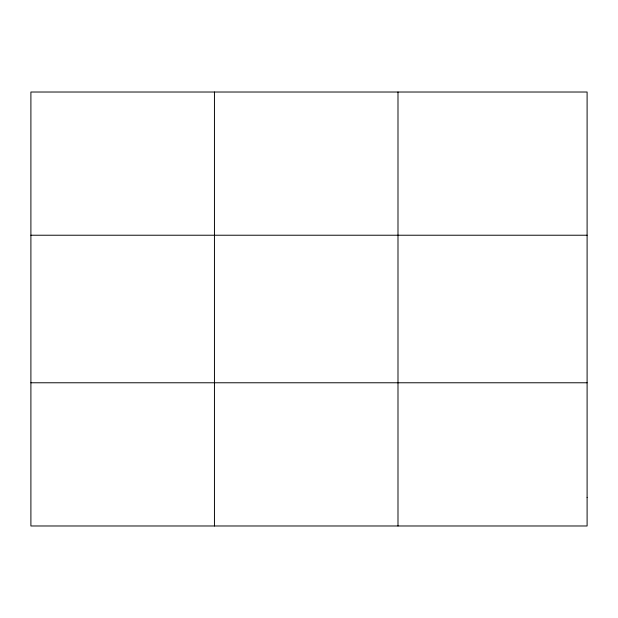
<?xml version="1.0" encoding="UTF-8"?>
<svg xmlns="http://www.w3.org/2000/svg" width="618" height="618" viewBox="0 0 618 618"><rect width="100%" height="100%" fill="white"/><g stroke="black" fill="none" stroke-linecap="round" stroke-linejoin="round"><path stroke-width="0.93" d="M214.446 92.02L214.446 525.98M397.992 92.02L397.992 525.98M30.9 235.226L587.1 235.226M30.9 382.774L587.1 382.774M587.1 497.335L587.1 525.98L30.9 525.98L30.9 92.02L587.1 92.02L587.1 497.335"/></g></svg>
